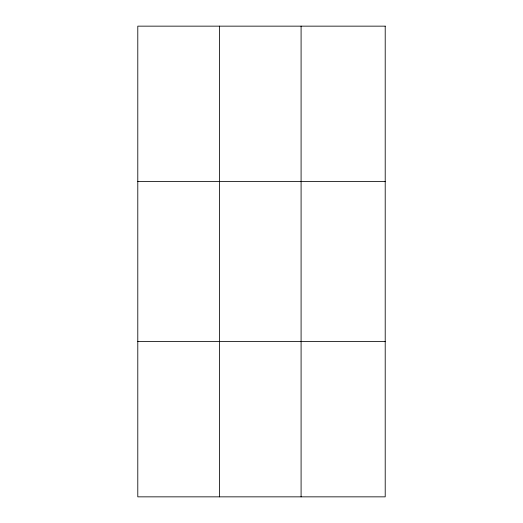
<?xml version="1.0" encoding="UTF-8"?>
<svg xmlns="http://www.w3.org/2000/svg" width="523" height="523" viewBox="0 0 523 523"><rect width="100%" height="100%" fill="white"/><g stroke="black" fill="none" stroke-linecap="round" stroke-linejoin="round"><path stroke-width="0.78" d="M219.438 496.85L219.438 26.15M301.091 496.85L301.091 26.15M137.791 181.481L385.209 181.481M137.791 341.519L385.209 341.519M385.209 26.15L385.209 496.85L137.791 496.85L137.791 26.15L385.209 26.15"/></g></svg>
